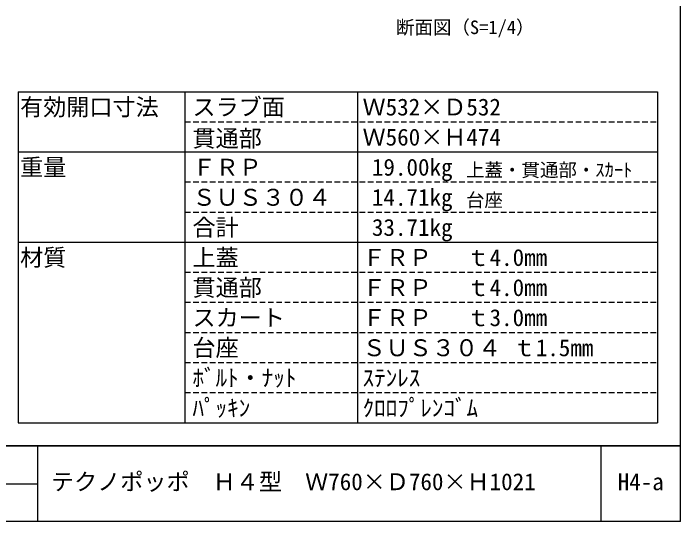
# Model space of a CAD drawing. Units: millimetres at full size, sheet at 1:10, with parts at other scales. Extents: x -10475 to 9199, y -10092 to 10143.
# Drawn here: x -3456 to -2012, y -5880 to -4779 of the extents above; entities that cross this region are included whole.
import ezdxf
from ezdxf.enums import TextEntityAlignment as Align

# ---------------------------------------------------------------- set-up
doc = ezdxf.new("R2010")
doc.units = ezdxf.units.MM
doc.header["$LTSCALE"] = 10
doc.linetypes.add('DASHED1', pattern=[1.8, 1.2, -0.6])
for name, color, linetype in [('0-2_概要', 6, 'Continuous'), ('0-F_図面枠', 7, 'Continuous'), ('F-B_タイトル', 2, 'Continuous')]:
    doc.layers.add(name, color=color, linetype=linetype)
doc.styles.add('ＭＳ ゴシック', font='')
doc.styles.get('ＭＳ ゴシック').set_extended_font_data('MS Gothic')

msp = doc.modelspace()

# ---------------------------------------------------------------- linework, layer by layer
at = {"layer": '0-2_概要', "color": 7}
for p, q in [((-3445.88, -4948.75), (-3445.88, -5665.61)), ((-3445.88, -4948.75), (-2061.52, -4948.75)), ((-3084.65, -4948.75), (-3084.65, -5665.61)), ((-2710.75, -4948.75), (-2710.75, -5665.61)), ((-2061.52, -4948.75), (-2061.52, -5665.61)), ((-3445.88, -5079.09), (-2061.52, -5079.09)), ((-3445.88, -5274.6), (-2061.52, -5274.6)), ((-3445.88, -5665.61), (-2061.52, -5665.61))]:
    msp.add_line(p, q, dxfattribs=at)
at = {"layer": '0-2_概要', "color": 7, "linetype": 'DASHED1'}
for p, q in [((-3084.65, -5013.92), (-2061.52, -5013.92)), ((-3084.65, -5144.26), (-2061.52, -5144.26)), ((-3084.65, -5209.43), (-2061.52, -5209.43)), ((-3084.65, -5339.76), (-2061.52, -5339.76)), ((-3084.65, -5404.93), (-2061.52, -5404.93)), ((-3084.65, -5470.1), (-2061.52, -5470.1)), ((-3084.65, -5535.27), (-2061.52, -5535.27)), ((-3084.65, -5600.44), (-2061.52, -5600.44))]:
    msp.add_line(p, q, dxfattribs=at)
at = {"layer": '0-F_図面枠'}
for p, q in [((-2011.52, -5879.95), (-2011.52, -3119.95)), ((-6011.52, -5715.61), (-2011.52, -5715.61)), ((-2011.52, -5715.61), (-5803.94, -5715.61)), ((-3403.58, -5715.61), (-3403.58, -5879.95)), ((-2184.05, -5715.61), (-2184.05, -5879.95)), ((-4143.79, -5797.78), (-3403.58, -5797.78)), ((-2011.52, -5879.95), (-6011.52, -5879.95))]:
    msp.add_line(p, q, dxfattribs=at)

# ---------------------------------------------------------------- texts
at = {"layer": '0-2_概要', "style": 'ＭＳ ゴシック'}
for s, p in [('有効開口寸法', (-3441.34, -5011.27)), ('スラブ面', (-3068.21, -5011.27)), ('Ｗ532×Ｄ532', (-2700.11, -5011.27)), ('貫通部', (-3068.21, -5079.09)), ('Ｗ560×Ｈ474', (-2700.11, -5076.44)), ('重量', (-3441.34, -5141.61)), ('ＦＲＰ', (-3068.21, -5141.61)), ('19.00kg', (-2679.83, -5141.61)), ('ＳＵＳ３０４', (-3068.21, -5206.78)), ('14.71kg', (-2679.83, -5206.78)), ('合計', (-3068.21, -5271.95)), ('33.71kg', (-2679.83, -5271.95)), ('材質', (-3441.34, -5337.12)), ('上蓋', (-3068.21, -5337.12)), ('ＦＲＰ\u3000 ｔ4.0mm', (-2700.11, -5337.12)), ('貫通部', (-3068.21, -5402.29)), ('ＦＲＰ\u3000 ｔ4.0mm', (-2700.11, -5402.29)), ('スカート', (-3068.21, -5467.46)), ('ＦＲＰ\u3000 ｔ3.0mm', (-2700.11, -5467.46)), ('台座', (-3068.21, -5532.63)), ('ＳＵＳ３０４ ｔ1.5mm', (-2700.11, -5532.63)), ('ﾎﾞﾙﾄ・ﾅｯﾄ', (-3068.21, -5597.8)), ('ｽﾃﾝﾚｽ', (-2700.11, -5597.8)), ('ﾊﾟｯｷﾝ', (-3068.21, -5662.97)), ('ｸﾛﾛﾌﾟﾚﾝｺﾞﾑ', (-2700.11, -5662.97))]:
    msp.add_text(s, height=36.66, dxfattribs=at).set_placement(p, align=Align.BOTTOM_LEFT)
at = {"layer": '0-2_概要', "color": 7, "style": 'ＭＳ ゴシック'}
for s, p in [('上蓋・貫通部・ｽｶｰﾄ', (-2476.21, -5141.61)), ('台座', (-2476.21, -5206.78))]:
    msp.add_text(s, height=29.33, dxfattribs=at).set_placement(p, align=Align.BOTTOM_LEFT)
at = {"layer": '0-F_図面枠', "color": 6, "style": 'ＭＳ ゴシック'}
for s, p in [('テクノポッポ\u3000Ｈ４型\u3000Ｗ760×Ｄ760×Ｈ1021', (-3374.51, -5822.79)), ('H4-a', (-2147.79, -5822.78))]:
    msp.add_text(s, height=36.66, dxfattribs=at).set_placement(p, align=Align.BOTTOM_LEFT)
at = {"layer": 'F-B_タイトル', "style": 'ＭＳ ゴシック'}
msp.add_text('断面図（S=1/4）', height=29.33, dxfattribs=at).set_placement((-2627.78, -4832.79), align=Align.BOTTOM_LEFT)

doc.saveas('drawing.dxf')
